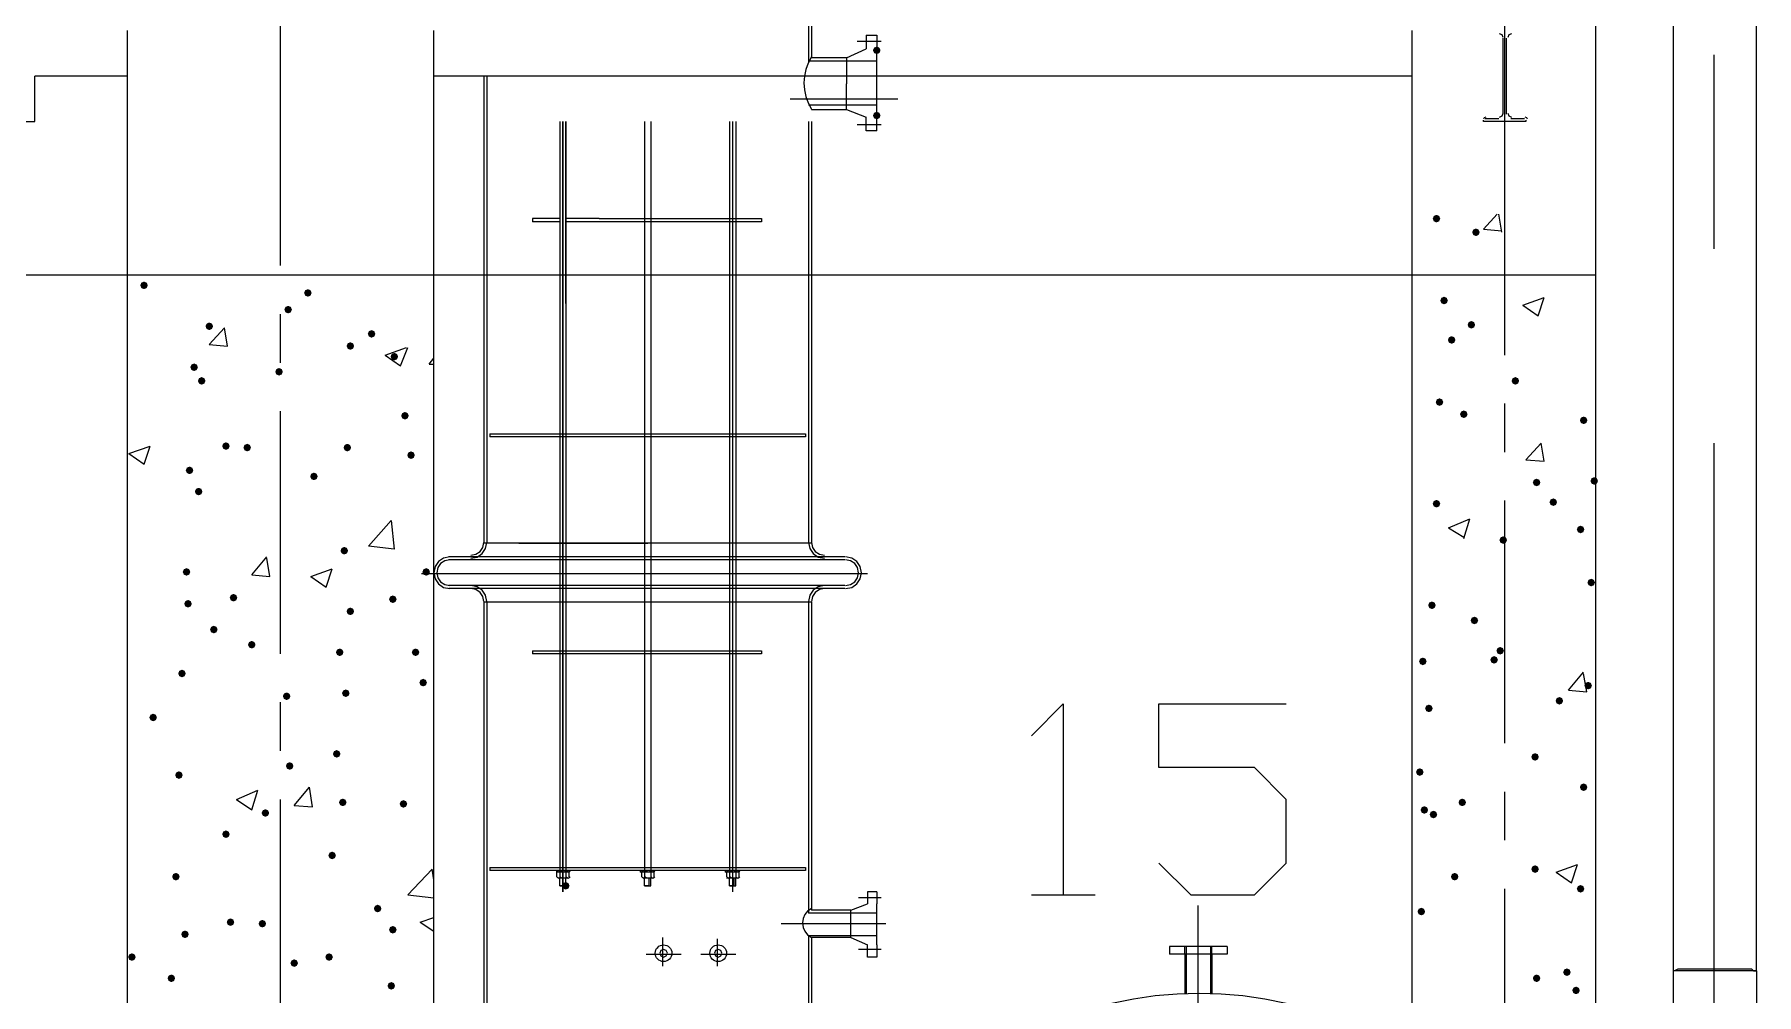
# Model space of a CAD drawing. Header units: millimetres. Extents: x 29 to 95071, y 20 to 67221.
# Drawn here: x 21604 to 27231, y 29503 to 32641 of the extents above; entities that cross this region are included whole.
import ezdxf

# ---------------------------------------------------------------- set-up
doc = ezdxf.new("R2010")
doc.units = ezdxf.units.MM

msp = doc.modelspace()

# ---------------------------------------------------------------- hatches: boundary and pattern name
h = msp.add_hatch(color=7)
h.dxf.hatch_style = 2
h.paths.add_polyline_path([(24355.8, 32576.8), (24347.1, 32580.4), (24343.4, 32589.2), (24347.1, 32597.9), (24355.8, 32601.6), (24364.6, 32597.9), (24368.2, 32589.2), (24364.6, 32580.4)])
h = msp.add_hatch(color=7)
h.dxf.hatch_style = 2
h.paths.add_polyline_path([(24355.8, 32576.8), (24347.1, 32580.4), (24343.4, 32589.2), (24347.1, 32597.9), (24355.8, 32601.6), (24364.6, 32597.9), (24368.2, 32589.2), (24364.6, 32580.4)])
h = msp.add_hatch(color=7)
h.dxf.hatch_style = 2
h.paths.add_polyline_path([(24355.8, 32363.7), (24347.1, 32367.3), (24343.4, 32376.1), (24347.1, 32384.8), (24355.8, 32388.5), (24364.6, 32384.8), (24368.2, 32376.1), (24364.6, 32367.3)])
h = msp.add_hatch(color=7)
h.dxf.hatch_style = 2
h.paths.add_polyline_path([(24355.8, 32363.7), (24347.1, 32367.3), (24343.4, 32376.1), (24347.1, 32384.8), (24355.8, 32388.5), (24364.6, 32384.8), (24368.2, 32376.1), (24364.6, 32367.3)])
h = msp.add_hatch(color=7)
h.dxf.hatch_style = 2
h.paths.add_polyline_path([(26184.8, 32026.6), (26176, 32030.3), (26172.4, 32039), (26176, 32047.8), (26184.8, 32051.4), (26193.5, 32047.8), (26197.2, 32039), (26193.5, 32030.3)])
h = msp.add_hatch(color=7)
h.dxf.hatch_style = 2
h.paths.add_polyline_path([(26313.6, 31982), (26304.9, 31985.7), (26301.3, 31994.4), (26304.9, 32003.2), (26313.6, 32006.8), (26322.4, 32003.2), (26326, 31994.4), (26322.4, 31985.7)])
h = msp.add_hatch(color=7)
h.dxf.hatch_style = 2
h.paths.add_polyline_path([(21961.8, 31808.5), (21953, 31812.2), (21949.4, 31820.9), (21953, 31829.7), (21961.8, 31833.3), (21970.5, 31829.7), (21974.2, 31820.9), (21970.5, 31812.2)])
h = msp.add_hatch(color=7)
h.dxf.hatch_style = 2
h.paths.add_polyline_path([(22497.1, 31783.8), (22488.4, 31787.4), (22484.7, 31796.2), (22488.4, 31804.9), (22497.1, 31808.5), (22505.9, 31804.9), (22509.5, 31796.2), (22505.9, 31787.4)])
h = msp.add_hatch(color=7)
h.dxf.hatch_style = 2
h.paths.add_polyline_path([(22432.7, 31729.2), (22423.9, 31732.9), (22420.3, 31741.6), (22423.9, 31750.4), (22432.7, 31754), (22441.4, 31750.4), (22445.1, 31741.6), (22441.4, 31732.9)])
h = msp.add_hatch(color=7)
h.dxf.hatch_style = 2
h.paths.add_polyline_path([(26209.6, 31759), (26200.8, 31762.6), (26197.2, 31771.4), (26200.8, 31780.1), (26209.6, 31783.8), (26218.3, 31780.1), (26221.9, 31771.4), (26218.3, 31762.6)])
h = msp.add_hatch(color=7)
h.dxf.hatch_style = 2
h.paths.add_polyline_path([(22174.9, 31674.7), (22166.2, 31678.4), (22162.5, 31687.1), (22166.2, 31695.9), (22174.9, 31699.5), (22183.7, 31695.9), (22187.3, 31687.1), (22183.7, 31678.4)])
h = msp.add_hatch(color=7)
h.dxf.hatch_style = 2
h.paths.add_polyline_path([(26298.8, 31679.7), (26290, 31683.3), (26286.4, 31692.1), (26290, 31700.8), (26298.8, 31704.5), (26307.5, 31700.8), (26311.2, 31692.1), (26307.5, 31683.3)])
h = msp.add_hatch(color=7)
h.dxf.hatch_style = 2
h.paths.add_polyline_path([(22635.9, 31610.3), (22627.1, 31613.9), (22623.5, 31622.7), (22627.1, 31631.4), (22635.9, 31635.1), (22644.6, 31631.4), (22648.3, 31622.7), (22644.6, 31613.9)])
h = msp.add_hatch(color=7)
h.dxf.hatch_style = 2
h.paths.add_polyline_path([(22705.3, 31649.9), (22696.5, 31653.6), (22692.9, 31662.3), (22696.5, 31671.1), (22705.3, 31674.7), (22714, 31671.1), (22717.7, 31662.3), (22714, 31653.6)])
h = msp.add_hatch(color=7)
h.dxf.hatch_style = 2
h.paths.add_polyline_path([(26234.3, 31630.1), (26225.6, 31633.7), (26221.9, 31642.5), (26225.6, 31651.2), (26234.3, 31654.9), (26243.1, 31651.2), (26246.7, 31642.5), (26243.1, 31633.7)])
h = msp.add_hatch(color=7)
h.dxf.hatch_style = 2
h.paths.add_polyline_path([(22779.6, 31575.6), (22770.9, 31579.2), (22767.2, 31588), (22770.9, 31596.7), (22779.6, 31600.4), (22788.4, 31596.7), (22792, 31588), (22788.4, 31579.2)])
h = msp.add_hatch(color=7)
h.dxf.hatch_style = 2
h.paths.add_polyline_path([(22125.4, 31540.9), (22116.6, 31544.5), (22113, 31553.3), (22116.6, 31562), (22125.4, 31565.7), (22134.1, 31562), (22137.8, 31553.3), (22134.1, 31544.5)])
h = msp.add_hatch(color=7)
h.dxf.hatch_style = 2
h.paths.add_polyline_path([(22150.1, 31496.3), (22141.4, 31499.9), (22137.8, 31508.7), (22141.4, 31517.4), (22150.1, 31521.1), (22158.9, 31517.4), (22162.5, 31508.7), (22158.9, 31499.9)])
h = msp.add_hatch(color=7)
h.dxf.hatch_style = 2
h.paths.add_polyline_path([(22402.9, 31526), (22394.2, 31529.7), (22390.5, 31538.4), (22394.2, 31547.2), (22402.9, 31550.8), (22411.7, 31547.2), (22415.3, 31538.4), (22411.7, 31529.7)])
h = msp.add_hatch(color=7)
h.dxf.hatch_style = 2
h.paths.add_polyline_path([(26442.5, 31496.3), (26433.8, 31499.9), (26430.1, 31508.7), (26433.8, 31517.4), (26442.5, 31521.1), (26451.3, 31517.4), (26454.9, 31508.7), (26451.3, 31499.9)])
h = msp.add_hatch(color=7)
h.dxf.hatch_style = 2
h.paths.add_polyline_path([(22814.3, 31382.3), (22805.6, 31385.9), (22801.9, 31394.7), (22805.6, 31403.4), (22814.3, 31407.1), (22823.1, 31403.4), (22826.7, 31394.7), (22823.1, 31385.9)])
h = msp.add_hatch(color=7)
h.dxf.hatch_style = 2
h.paths.add_polyline_path([(26194.7, 31426.9), (26185.9, 31430.5), (26182.3, 31439.3), (26185.9, 31448), (26194.7, 31451.7), (26203.4, 31448), (26207.1, 31439.3), (26203.4, 31430.5)])
h = msp.add_hatch(color=7)
h.dxf.hatch_style = 2
h.paths.add_polyline_path([(26274, 31387.2), (26265.2, 31390.9), (26261.6, 31399.6), (26265.2, 31408.4), (26274, 31412), (26282.7, 31408.4), (26286.4, 31399.6), (26282.7, 31390.9)])
h = msp.add_hatch(color=7)
h.dxf.hatch_style = 2
h.paths.add_polyline_path([(26665.6, 31367.4), (26656.8, 31371), (26653.2, 31379.8), (26656.8, 31388.6), (26665.6, 31392.2), (26674.3, 31388.6), (26677.9, 31379.8), (26674.3, 31371)])
h = msp.add_hatch(color=7)
h.dxf.hatch_style = 2
h.paths.add_polyline_path([(22229.5, 31283.1), (22220.7, 31286.8), (22217.1, 31295.5), (22220.7, 31304.3), (22229.5, 31307.9), (22238.2, 31304.3), (22241.8, 31295.5), (22238.2, 31286.8)])
h = msp.add_hatch(color=7)
h.dxf.hatch_style = 2
h.paths.add_polyline_path([(22298.8, 31278.2), (22290.1, 31281.8), (22286.5, 31290.6), (22290.1, 31299.3), (22298.8, 31303), (22307.6, 31299.3), (22311.2, 31290.6), (22307.6, 31281.8)])
h = msp.add_hatch(color=7)
h.dxf.hatch_style = 2
h.paths.add_polyline_path([(22626, 31278.2), (22617.2, 31281.8), (22613.6, 31290.6), (22617.2, 31299.3), (22626, 31303), (22634.7, 31299.3), (22638.4, 31290.6), (22634.7, 31281.8)])
h = msp.add_hatch(color=7)
h.dxf.hatch_style = 2
h.paths.add_polyline_path([(22834.2, 31253.4), (22825.4, 31257), (22821.8, 31265.8), (22825.4, 31274.6), (22834.2, 31278.2), (22842.9, 31274.6), (22846.5, 31265.8), (22842.9, 31257)])
h = msp.add_hatch(color=7)
h.dxf.hatch_style = 2
h.paths.add_polyline_path([(22110.5, 31203.8), (22101.7, 31207.5), (22098.1, 31216.2), (22101.7, 31225), (22110.5, 31228.6), (22119.2, 31225), (22122.9, 31216.2), (22119.2, 31207.5)])
h = msp.add_hatch(color=7)
h.dxf.hatch_style = 2
h.paths.add_polyline_path([(22516.9, 31184), (22508.2, 31187.7), (22504.5, 31196.4), (22508.2, 31205.2), (22516.9, 31208.8), (22525.7, 31205.2), (22529.3, 31196.4), (22525.7, 31187.7)])
h = msp.add_hatch(color=7)
h.dxf.hatch_style = 2
h.paths.add_polyline_path([(26511.9, 31164.2), (26503.2, 31167.8), (26499.5, 31176.6), (26503.2, 31185.3), (26511.9, 31189), (26520.7, 31185.3), (26524.3, 31176.6), (26520.7, 31167.8)])
h = msp.add_hatch(color=7)
h.dxf.hatch_style = 2
h.paths.add_polyline_path([(26700.3, 31169.1), (26691.5, 31172.8), (26687.9, 31181.5), (26691.5, 31190.3), (26700.3, 31193.9), (26709, 31190.3), (26712.6, 31181.5), (26709, 31172.8)])
h = msp.add_hatch(color=7)
h.dxf.hatch_style = 2
h.paths.add_polyline_path([(22140.2, 31134.5), (22131.5, 31138.1), (22127.8, 31146.8), (22131.5, 31155.6), (22140.2, 31159.2), (22149, 31155.6), (22152.6, 31146.8), (22149, 31138.1)])
h = msp.add_hatch(color=7)
h.dxf.hatch_style = 2
h.paths.add_polyline_path([(26184.8, 31094.8), (26176, 31098.4), (26172.4, 31107.2), (26176, 31115.9), (26184.8, 31119.6), (26193.5, 31115.9), (26197.2, 31107.2), (26193.5, 31098.4)])
h = msp.add_hatch(color=7)
h.dxf.hatch_style = 2
h.paths.add_polyline_path([(26566.4, 31099.8), (26557.7, 31103.4), (26554, 31112.1), (26557.7, 31120.9), (26566.4, 31124.5), (26575.2, 31120.9), (26578.8, 31112.1), (26575.2, 31103.4)])
h = msp.add_hatch(color=7)
h.dxf.hatch_style = 2
h.paths.add_polyline_path([(26655.6, 31010.5), (26646.9, 31014.2), (26643.3, 31022.9), (26646.9, 31031.7), (26655.6, 31035.3), (26664.4, 31031.7), (26668, 31022.9), (26664.4, 31014.2)])
h = msp.add_hatch(color=7)
h.dxf.hatch_style = 2
h.paths.add_polyline_path([(22616.1, 30941.1), (22607.3, 30944.8), (22603.7, 30953.5), (22607.3, 30962.3), (22616.1, 30965.9), (22624.8, 30962.3), (22628.5, 30953.5), (22624.8, 30944.8)])
h = msp.add_hatch(color=7)
h.dxf.hatch_style = 2
h.paths.add_polyline_path([(26402.9, 30975.8), (26394.1, 30979.5), (26390.5, 30988.2), (26394.1, 30997), (26402.9, 31000.6), (26411.6, 30997), (26415.3, 30988.2), (26411.6, 30979.5)])
h = msp.add_hatch(color=7)
h.dxf.hatch_style = 2
h.paths.add_polyline_path([(22100.6, 30871.8), (22091.8, 30875.4), (22088.2, 30884.1), (22091.8, 30892.9), (22100.6, 30896.5), (22109.3, 30892.9), (22113, 30884.1), (22109.3, 30875.4)])
h = msp.add_hatch(color=7)
h.dxf.hatch_style = 2
h.paths.add_polyline_path([(22883.7, 30871.8), (22875, 30875.4), (22871.3, 30884.1), (22875, 30892.9), (22883.7, 30896.5), (22892.5, 30892.9), (22896.1, 30884.1), (22892.5, 30875.4)])
h = msp.add_hatch(color=7)
h.dxf.hatch_style = 2
h.paths.add_polyline_path([(26690.3, 30837.1), (26681.6, 30840.7), (26677.9, 30849.5), (26681.6, 30858.2), (26690.3, 30861.8), (26699.1, 30858.2), (26702.7, 30849.5), (26699.1, 30840.7)])
h = msp.add_hatch(color=7)
h.dxf.hatch_style = 2
h.paths.add_polyline_path([(22105.5, 30767.7), (22096.8, 30771.3), (22093.1, 30780.1), (22096.8, 30788.8), (22105.5, 30792.5), (22114.3, 30788.8), (22117.9, 30780.1), (22114.3, 30771.3)])
h = msp.add_hatch(color=7)
h.dxf.hatch_style = 2
h.paths.add_polyline_path([(22254.2, 30787.5), (22245.5, 30791.1), (22241.8, 30799.9), (22245.5, 30808.6), (22254.2, 30812.3), (22263, 30808.6), (22266.6, 30799.9), (22263, 30791.1)])
h = msp.add_hatch(color=7)
h.dxf.hatch_style = 2
h.paths.add_polyline_path([(22774.7, 30782.5), (22765.9, 30786.2), (22762.3, 30794.9), (22765.9, 30803.7), (22774.7, 30807.3), (22783.4, 30803.7), (22787.1, 30794.9), (22783.4, 30786.2)])
h = msp.add_hatch(color=7)
h.dxf.hatch_style = 2
h.paths.add_polyline_path([(26169.9, 30762.7), (26161.2, 30766.4), (26157.5, 30775.1), (26161.2, 30783.9), (26169.9, 30787.5), (26178.7, 30783.9), (26182.3, 30775.1), (26178.7, 30766.4)])
h = msp.add_hatch(color=7)
h.dxf.hatch_style = 2
h.paths.add_polyline_path([(22635.9, 30742.9), (22627.1, 30746.5), (22623.5, 30755.3), (22627.1, 30764), (22635.9, 30767.7), (22644.6, 30764), (22648.3, 30755.3), (22644.6, 30746.5)])
h = msp.add_hatch(color=7)
h.dxf.hatch_style = 2
h.paths.add_polyline_path([(26308.7, 30713.1), (26299.9, 30716.8), (26296.3, 30725.5), (26299.9, 30734.3), (26308.7, 30737.9), (26317.4, 30734.3), (26321.1, 30725.5), (26317.4, 30716.8)])
h = msp.add_hatch(color=7)
h.dxf.hatch_style = 2
h.paths.add_polyline_path([(22189.8, 30683.4), (22181, 30687), (22177.4, 30695.8), (22181, 30704.5), (22189.8, 30708.2), (22198.6, 30704.5), (22202.2, 30695.8), (22198.6, 30687)])
h = msp.add_hatch(color=7)
h.dxf.hatch_style = 2
h.paths.add_polyline_path([(22313.7, 30633.8), (22305, 30637.5), (22301.3, 30646.2), (22305, 30655), (22313.7, 30658.6), (22322.5, 30655), (22326.1, 30646.2), (22322.5, 30637.5)])
h = msp.add_hatch(color=7)
h.dxf.hatch_style = 2
h.paths.add_polyline_path([(22601.2, 30609.1), (22592.4, 30612.7), (22588.8, 30621.5), (22592.4, 30630.2), (22601.2, 30633.8), (22609.9, 30630.2), (22613.6, 30621.5), (22609.9, 30612.7)])
h = msp.add_hatch(color=7)
h.dxf.hatch_style = 2
h.paths.add_polyline_path([(22849, 30609.1), (22840.3, 30612.7), (22836.6, 30621.5), (22840.3, 30630.2), (22849, 30633.8), (22857.8, 30630.2), (22861.4, 30621.5), (22857.8, 30612.7)])
h = msp.add_hatch(color=7)
h.dxf.hatch_style = 2
h.paths.add_polyline_path([(26392.9, 30614), (26384.2, 30617.7), (26380.6, 30626.4), (26384.2, 30635.2), (26392.9, 30638.8), (26401.7, 30635.2), (26405.3, 30626.4), (26401.7, 30617.7)])
h = msp.add_hatch(color=7)
h.dxf.hatch_style = 2
h.paths.add_polyline_path([(22085.7, 30539.7), (22077, 30543.3), (22073.3, 30552.1), (22077, 30560.8), (22085.7, 30564.5), (22094.5, 30560.8), (22098.1, 30552.1), (22094.5, 30543.3)])
h = msp.add_hatch(color=7)
h.dxf.hatch_style = 2
h.paths.add_polyline_path([(26140.2, 30579.3), (26131.4, 30583), (26127.8, 30591.7), (26131.4, 30600.5), (26140.2, 30604.1), (26148.9, 30600.5), (26152.6, 30591.7), (26148.9, 30583)])
h = msp.add_hatch(color=7)
h.dxf.hatch_style = 2
h.paths.add_polyline_path([(26373.1, 30584.3), (26364.4, 30587.9), (26360.7, 30596.7), (26364.4, 30605.4), (26373.1, 30609.1), (26381.9, 30605.4), (26385.5, 30596.7), (26381.9, 30587.9)])
h = msp.add_hatch(color=7)
h.dxf.hatch_style = 2
h.paths.add_polyline_path([(22621, 30475.2), (22612.3, 30478.9), (22608.6, 30487.6), (22612.3, 30496.4), (22621, 30500), (22629.8, 30496.4), (22633.4, 30487.6), (22629.8, 30478.9)])
h = msp.add_hatch(color=7)
h.dxf.hatch_style = 2
h.paths.add_polyline_path([(22873.8, 30509.9), (22865.1, 30513.6), (22861.4, 30522.3), (22865.1, 30531.1), (22873.8, 30534.7), (22882.6, 30531.1), (22886.2, 30522.3), (22882.6, 30513.6)])
h = msp.add_hatch(color=7)
h.dxf.hatch_style = 2
h.paths.add_polyline_path([(26680.4, 30500), (26671.7, 30503.7), (26668, 30512.4), (26671.7, 30521.2), (26680.4, 30524.8), (26689.2, 30521.2), (26692.8, 30512.4), (26689.2, 30503.7)])
h = msp.add_hatch(color=7)
h.dxf.hatch_style = 2
h.paths.add_polyline_path([(22427.7, 30465.3), (22419, 30469), (22415.3, 30477.7), (22419, 30486.5), (22427.7, 30490.1), (22436.5, 30486.5), (22440.1, 30477.7), (22436.5, 30469)])
h = msp.add_hatch(color=7)
h.dxf.hatch_style = 2
h.paths.add_polyline_path([(26160, 30425.7), (26151.2, 30429.3), (26147.6, 30438.1), (26151.2, 30446.8), (26160, 30450.4), (26168.7, 30446.8), (26172.4, 30438.1), (26168.7, 30429.3)])
h = msp.add_hatch(color=7)
h.dxf.hatch_style = 2
h.paths.add_polyline_path([(26586.3, 30450.4), (26577.5, 30454.1), (26573.9, 30462.8), (26577.5, 30471.6), (26586.3, 30475.2), (26595, 30471.6), (26598.6, 30462.8), (26595, 30454.1)])
h = msp.add_hatch(color=7)
h.dxf.hatch_style = 2
h.paths.add_polyline_path([(21991.5, 30395.9), (21982.8, 30399.6), (21979.1, 30408.3), (21982.8, 30417.1), (21991.5, 30420.7), (22000.3, 30417.1), (22003.9, 30408.3), (22000.3, 30399.6)])
h = msp.add_hatch(color=7)
h.dxf.hatch_style = 2
h.paths.add_polyline_path([(22591.3, 30277), (22582.5, 30280.6), (22578.9, 30289.4), (22582.5, 30298.1), (22591.3, 30301.8), (22600, 30298.1), (22603.7, 30289.4), (22600, 30280.6)])
h = msp.add_hatch(color=7)
h.dxf.hatch_style = 2
h.paths.add_polyline_path([(26506.9, 30267.1), (26498.2, 30270.7), (26494.6, 30279.4), (26498.2, 30288.2), (26506.9, 30291.8), (26515.7, 30288.2), (26519.3, 30279.4), (26515.7, 30270.7)])
h = msp.add_hatch(color=7)
h.dxf.hatch_style = 2
h.paths.add_polyline_path([(22075.8, 30207.6), (22067, 30211.2), (22063.4, 30220), (22067, 30228.7), (22075.8, 30232.4), (22084.6, 30228.7), (22088.2, 30220), (22084.6, 30211.2)])
h = msp.add_hatch(color=7)
h.dxf.hatch_style = 2
h.paths.add_polyline_path([(22437.6, 30237.3), (22428.9, 30241), (22425.2, 30249.7), (22428.9, 30258.5), (22437.6, 30262.1), (22446.4, 30258.5), (22450, 30249.7), (22446.4, 30241)])
h = msp.add_hatch(color=7)
h.dxf.hatch_style = 2
h.paths.add_polyline_path([(26130.3, 30217.5), (26121.5, 30221.1), (26117.9, 30229.9), (26121.5, 30238.6), (26130.3, 30242.3), (26139, 30238.6), (26142.6, 30229.9), (26139, 30221.1)])
h = msp.add_hatch(color=7)
h.dxf.hatch_style = 2
h.paths.add_polyline_path([(26665.6, 30167.9), (26656.8, 30171.6), (26653.2, 30180.3), (26656.8, 30189.1), (26665.6, 30192.7), (26674.3, 30189.1), (26677.9, 30180.3), (26674.3, 30171.6)])
h = msp.add_hatch(color=7)
h.dxf.hatch_style = 2
h.paths.add_polyline_path([(22358.3, 30083.7), (22349.6, 30087.3), (22345.9, 30096.1), (22349.6, 30104.8), (22358.3, 30108.4), (22367.1, 30104.8), (22370.7, 30096.1), (22367.1, 30087.3)])
h = msp.add_hatch(color=7)
h.dxf.hatch_style = 2
h.paths.add_polyline_path([(22611.1, 30118.4), (22602.4, 30122), (22598.7, 30130.8), (22602.4, 30139.5), (22611.1, 30143.1), (22619.9, 30139.5), (22623.5, 30130.8), (22619.9, 30122)])
h = msp.add_hatch(color=7)
h.dxf.hatch_style = 2
h.paths.add_polyline_path([(22809.4, 30113.4), (22800.6, 30117), (22797, 30125.8), (22800.6, 30134.5), (22809.4, 30138.2), (22818.1, 30134.5), (22821.8, 30125.8), (22818.1, 30117)])
h = msp.add_hatch(color=7)
h.dxf.hatch_style = 2
h.paths.add_polyline_path([(26145.1, 30093.6), (26136.4, 30097.2), (26132.7, 30106), (26136.4, 30114.7), (26145.1, 30118.4), (26153.9, 30114.7), (26157.5, 30106), (26153.9, 30097.2)])
h = msp.add_hatch(color=7)
h.dxf.hatch_style = 2
h.paths.add_polyline_path([(26269, 30118.4), (26260.3, 30122), (26256.6, 30130.8), (26260.3, 30139.5), (26269, 30143.1), (26277.8, 30139.5), (26281.4, 30130.8), (26277.8, 30122)])
h = msp.add_hatch(color=7)
h.dxf.hatch_style = 2
h.paths.add_polyline_path([(26174.9, 30078.7), (26166.1, 30082.3), (26162.5, 30091.1), (26166.1, 30099.9), (26174.9, 30103.5), (26183.6, 30099.9), (26187.3, 30091.1), (26183.6, 30082.3)])
h = msp.add_hatch(color=7)
h.dxf.hatch_style = 2
h.paths.add_polyline_path([(22229.5, 30014.3), (22220.7, 30017.9), (22217.1, 30026.7), (22220.7, 30035.4), (22229.5, 30039.1), (22238.2, 30035.4), (22241.8, 30026.7), (22238.2, 30017.9)])
h = msp.add_hatch(color=7)
h.dxf.hatch_style = 2
h.paths.add_polyline_path([(22576.4, 29944.9), (22567.7, 29948.5), (22564, 29957.3), (22567.7, 29966), (22576.4, 29969.7), (22585.2, 29966), (22588.8, 29957.3), (22585.2, 29948.5)])
h = msp.add_hatch(color=7)
h.dxf.hatch_style = 2
h.paths.add_polyline_path([(22065.9, 29875.5), (22057.1, 29879.1), (22053.5, 29887.9), (22057.1, 29896.6), (22065.9, 29900.3), (22074.6, 29896.6), (22078.3, 29887.9), (22074.6, 29879.1)])
h = msp.add_hatch(color=7)
h.dxf.hatch_style = 2
h.paths.add_polyline_path([(26244.3, 29875.5), (26235.5, 29879.1), (26231.9, 29887.9), (26235.5, 29896.6), (26244.3, 29900.3), (26253, 29896.6), (26256.6, 29887.9), (26253, 29879.1)])
h = msp.add_hatch(color=7)
h.dxf.hatch_style = 2
h.paths.add_polyline_path([(26506.9, 29900.3), (26498.2, 29903.9), (26494.6, 29912.7), (26498.2, 29921.4), (26506.9, 29925.1), (26515.7, 29921.4), (26519.3, 29912.7), (26515.7, 29903.9)])
h = msp.add_hatch(color=7)
h.dxf.hatch_style = 2
h.paths.add_polyline_path([(23339.7, 29845.8), (23331, 29849.4), (23327.3, 29858.1), (23331, 29866.9), (23339.7, 29870.5), (23348.5, 29866.9), (23352.1, 29858.1), (23348.5, 29849.4)])
h = msp.add_hatch(color=7)
h.dxf.hatch_style = 2
h.paths.add_polyline_path([(23339.7, 29845.8), (23331, 29849.4), (23327.3, 29858.1), (23331, 29866.9), (23339.7, 29870.5), (23348.5, 29866.9), (23352.1, 29858.1), (23348.5, 29849.4)])
h = msp.add_hatch(color=7)
h.dxf.hatch_style = 2
h.paths.add_polyline_path([(26655.6, 29835.8), (26646.9, 29839.5), (26643.3, 29848.2), (26646.9, 29857), (26655.6, 29860.6), (26664.4, 29857), (26668, 29848.2), (26664.4, 29839.5)])
h = msp.add_hatch(color=7)
h.dxf.hatch_style = 2
h.paths.add_polyline_path([(22725.1, 29771.4), (22716.4, 29775), (22712.7, 29783.8), (22716.4, 29792.5), (22725.1, 29796.2), (22733.9, 29792.5), (22737.5, 29783.8), (22733.9, 29775)])
h = msp.add_hatch(color=7)
h.dxf.hatch_style = 2
h.paths.add_polyline_path([(26135.2, 29761.5), (26126.5, 29765.1), (26122.8, 29773.9), (26126.5, 29782.6), (26135.2, 29786.3), (26144, 29782.6), (26147.6, 29773.9), (26144, 29765.1)])
h = msp.add_hatch(color=7)
h.dxf.hatch_style = 2
h.paths.add_polyline_path([(22095.6, 29687.1), (22086.9, 29690.8), (22083.2, 29699.5), (22086.9, 29708.3), (22095.6, 29711.9), (22104.4, 29708.3), (22108, 29699.5), (22104.4, 29690.8)])
h = msp.add_hatch(color=7)
h.dxf.hatch_style = 2
h.paths.add_polyline_path([(22244.3, 29726.8), (22235.6, 29730.4), (22231.9, 29739.2), (22235.6, 29747.9), (22244.3, 29751.6), (22253.1, 29747.9), (22256.7, 29739.2), (22253.1, 29730.4)])
h = msp.add_hatch(color=7)
h.dxf.hatch_style = 2
h.paths.add_polyline_path([(22348.4, 29721.8), (22339.7, 29725.5), (22336, 29734.2), (22339.7, 29743), (22348.4, 29746.6), (22357.2, 29743), (22360.8, 29734.2), (22357.2, 29725.5)])
h = msp.add_hatch(color=7)
h.dxf.hatch_style = 2
h.paths.add_polyline_path([(22774.7, 29702), (22765.9, 29705.7), (22762.3, 29714.4), (22765.9, 29723.2), (22774.7, 29726.8), (22783.4, 29723.2), (22787.1, 29714.4), (22783.4, 29705.7)])
h = msp.add_hatch(color=7)
h.dxf.hatch_style = 2
h.paths.add_polyline_path([(21922.1, 29612.8), (21913.4, 29616.4), (21909.8, 29625.2), (21913.4, 29633.9), (21922.1, 29637.6), (21930.9, 29633.9), (21934.5, 29625.2), (21930.9, 29616.4)])
h = msp.add_hatch(color=7)
h.dxf.hatch_style = 2
h.paths.add_polyline_path([(22452.5, 29593), (22443.7, 29596.6), (22440.1, 29605.4), (22443.7, 29614.1), (22452.5, 29617.8), (22461.2, 29614.1), (22464.9, 29605.4), (22461.2, 29596.6)])
h = msp.add_hatch(color=7)
h.dxf.hatch_style = 2
h.paths.add_polyline_path([(22566.5, 29612.8), (22557.7, 29616.4), (22554.1, 29625.2), (22557.7, 29633.9), (22566.5, 29637.6), (22575.2, 29633.9), (22578.9, 29625.2), (22575.2, 29616.4)])
h = msp.add_hatch(color=7)
h.dxf.hatch_style = 2
h.paths.add_polyline_path([(22051, 29543.4), (22042.3, 29547), (22038.6, 29555.8), (22042.3, 29564.5), (22051, 29568.2), (22059.8, 29564.5), (22063.4, 29555.8), (22059.8, 29547)])
h = msp.add_hatch(color=7)
h.dxf.hatch_style = 2
h.paths.add_polyline_path([(22769.7, 29518.6), (22761, 29522.3), (22757.3, 29531), (22761, 29539.8), (22769.7, 29543.4), (22778.5, 29539.8), (22782.1, 29531), (22778.5, 29522.3)])
h = msp.add_hatch(color=7)
h.dxf.hatch_style = 2
h.paths.add_polyline_path([(26511.9, 29543.4), (26503.2, 29547), (26499.5, 29555.8), (26503.2, 29564.5), (26511.9, 29568.2), (26520.7, 29564.5), (26524.3, 29555.8), (26520.7, 29547)])
h = msp.add_hatch(color=7)
h.dxf.hatch_style = 2
h.paths.add_polyline_path([(26611, 29563.2), (26602.3, 29566.9), (26598.6, 29575.6), (26602.3, 29584.4), (26611, 29588), (26619.8, 29584.4), (26623.4, 29575.6), (26619.8, 29566.9)])
h = msp.add_hatch(color=7)
h.dxf.hatch_style = 2
h.paths.add_polyline_path([(26640.8, 29503.7), (26632, 29507.4), (26628.4, 29516.1), (26632, 29524.9), (26640.8, 29528.5), (26649.5, 29524.9), (26653.2, 29516.1), (26649.5, 29507.4)])

# ---------------------------------------------------------------- linework, layer by layer
at = {"color": 7, "lineweight": 0}
for points in [[(26705.2, 26656.2), (26705.2, 47305.2)], [(26958, 45476.2), (26958, 29580.6)], [(27230.6, 29580.6), (27230.6, 45476.2)], [(24132.8, 32876.7), (24132.8, 32638.8)], [(24132.8, 32876.7), (24132.8, 32549.5)], [(24142.7, 32876.7), (24142.7, 32564.4)], [(24142.7, 32876.7), (24142.7, 32564.4)], [(26407.8, 32272), (26407.8, 32752.8)], [(26407.8, 32544.6), (26407.8, 32703.2)], [(21907.3, 26656.2), (21907.3, 32653.6)], [(22407.9, 31885.4), (22407.9, 32678.4)], [(22908.5, 26656.2), (22908.5, 32653.6)], [(24321.1, 32638.8), (24321.1, 32594.2)], [(24321.1, 32638.8), (24355.8, 32638.8), (24355.8, 32589.2)], [(24321.1, 32638.8), (24321.1, 32594.2)], [(24321.1, 32638.8), (24355.8, 32638.8), (24355.8, 32589.2)], [(26105.5, 26656.2), (26105.5, 32653.6)], [(26402.9, 32631.3), (26399.2, 32640.1), (26390.5, 32643.7)], [(26430.1, 32643.7), (26421.4, 32640.1), (26417.7, 32631.3)], [(24256.7, 32564.4), (24321.1, 32594.2)], [(24256.7, 32564.4), (24321.1, 32594.2)], [(24291.4, 32618.9), (24370.7, 32618.9)], [(24291.4, 32618.9), (24370.7, 32618.9)], [(24355.8, 32376.1), (24355.8, 32480.2), (24355.8, 32589.2)], [(24355.8, 32376.1), (24355.8, 32480.2), (24355.8, 32589.2)], [(26402.9, 32381), (26402.9, 32628.9)], [(26412.8, 32628.9), (26412.8, 32381)], [(24143.2, 32567.9), (24132.1, 32547.8), (24124.2, 32526.7), (24119.5, 32504.8), (24117.9, 32482.6), (24119.5, 32460.4), (24124.2, 32438.6), (24132.1, 32417.5), (24143.2, 32397.4)], [(24143.2, 32567.9), (24132.1, 32547.8), (24124.2, 32526.7), (24119.5, 32504.8), (24117.9, 32482.6), (24119.5, 32460.4), (24124.2, 32438.6), (24132.1, 32417.5), (24143.2, 32397.4)], [(24132.8, 32554.5), (24336, 32554.5)], [(24132.8, 32554.5), (24336, 32554.5)], [(24256.7, 32564.4), (24142.7, 32564.4)], [(24256.7, 32564.4), (24142.7, 32564.4)], [(24256.7, 32564.4), (24256.7, 32480.2)], [(24256.7, 32564.4), (24256.7, 32480.2)], [(24336, 32554.5), (24355.8, 32554.5)], [(24336, 32554.5), (24355.8, 32554.5)], [(27091.8, 31939.9), (27091.8, 32574.3)], [(21406.7, 32356.2), (21604.9, 32356.2), (21604.9, 32504.9)], [(21907.3, 32504.9), (21604.9, 32504.9)], [(26105.5, 32504.9), (22908.5, 32504.9)], [(23072.1, 32504.9), (23072.1, 30978.3)], [(23082, 32504.9), (23082, 31746.6)], [(24142.7, 32395.9), (24256.7, 32395.9), (24256.7, 32480.2)], [(24142.7, 32395.9), (24256.7, 32395.9), (24256.7, 32480.2)], [(24073.3, 32430.6), (24425.2, 32430.6)], [(24073.3, 32430.6), (24425.2, 32430.6)], [(23072.1, 32356.2), (23072.1, 30978.3)], [(23319.9, 32356.2), (23319.9, 31756.5)], [(23319.9, 32356.2), (23319.9, 31756.5)], [(23597.5, 32356.2), (23597.5, 29907.7)], [(23597.5, 32356.2), (23597.5, 29907.7)], [(23617.3, 32356.2), (23617.3, 29907.7)], [(23617.3, 32356.2), (23617.3, 29907.7)], [(23875, 32356.2), (23875, 29907.7)], [(23875, 32356.2), (23875, 29907.7)], [(23884.9, 32356.2), (23884.9, 29838.3)], [(23894.9, 32356.2), (23894.9, 29907.7)], [(23894.9, 32356.2), (23894.9, 29907.7)], [(24132.8, 32410.8), (24336, 32410.8)], [(24132.8, 32410.8), (24336, 32410.8)], [(24132.8, 32356.2), (24132.8, 30978.3)], [(24132.8, 32356.2), (24132.8, 30978.3)], [(24142.7, 32356.2), (24142.7, 30978.3)], [(24142.7, 32356.2), (24142.7, 30978.3)], [(24256.7, 32395.9), (24321.1, 32371.1)], [(24256.7, 32395.9), (24321.1, 32371.1)], [(24355.8, 32326.5), (24321.1, 32326.5), (24321.1, 32371.1)], [(24355.8, 32326.5), (24321.1, 32326.5), (24321.1, 32371.1)], [(24336, 32410.8), (24355.8, 32410.8)], [(24336, 32410.8), (24355.8, 32410.8)], [(24355.8, 32326.5), (24355.8, 32376.1)], [(24355.8, 32326.5), (24355.8, 32376.1)], [(26345.9, 32371.1), (26340.6, 32368.9), (26338.4, 32363.7)], [(26477.2, 32361.2), (26477.2, 32356.2), (26338.4, 32356.2), (26338.4, 32361.2)], [(26343.4, 32366.2), (26388, 32366.2)], [(26390.5, 32371.1), (26399.2, 32374.7), (26402.9, 32383.5)], [(26407.8, 31592.9), (26407.8, 32386)], [(26417.7, 32383.5), (26421.4, 32374.7), (26430.1, 32371.1)], [(26427.6, 32366.2), (26472.3, 32366.2)], [(26482.2, 32363.7), (26480, 32368.9), (26474.7, 32371.1)], [(24291.4, 32346.3), (24370.7, 32346.3)], [(24291.4, 32346.3), (24370.7, 32346.3)], [(23319.9, 32039), (23230.7, 32039)], [(23230.7, 32039), (23230.7, 32029.1)], [(23319.9, 32039), (23230.7, 32039)], [(23230.7, 32039), (23230.7, 32029.1)], [(23319.9, 32029.1), (23230.7, 32029.1)], [(23319.9, 32029.1), (23230.7, 32029.1)], [(23448.8, 32039), (23339.7, 32039)], [(23448.8, 32039), (23339.7, 32039)], [(23443.8, 32029.1), (23339.7, 32029.1)], [(23443.8, 32029.1), (23339.7, 32029.1)], [(23448.8, 32039), (23979.1, 32039), (23979.1, 32029.1), (23443.8, 32029.1)], [(23448.8, 32039), (23979.1, 32039), (23979.1, 32029.1), (23443.8, 32029.1)], [(26338.4, 32004.3), (26383, 32053.9)], [(26397.9, 31994.4), (26388, 32053.9)], [(26338.4, 32004.3), (26397.9, 31999.4)], [(16906.1, 31855.6), (21907.3, 31855.6)], [(21907.3, 31855.6), (22908.5, 31855.6)], [(22908.5, 31855.6), (26105.5, 31855.6), (26705.2, 31855.6)], [(23082, 31746.6), (23082, 30978.3)], [(23082, 31746.6), (23082, 30978.3)], [(23319.9, 31756.5), (23319.9, 29907.7)], [(23319.9, 31756.5), (23319.9, 29907.7)], [(23339.7, 31761.5), (23339.7, 29907.7)], [(23339.7, 31761.5), (23339.7, 29907.7)], [(26467.3, 31756.5), (26536.7, 31781.3)], [(26467.3, 31756.5), (26516.9, 31721.8)], [(26516.9, 31721.8), (26536.7, 31781.3)], [(22174.9, 31627.6), (22224.5, 31682.2)], [(22234.4, 31622.7), (22224.5, 31682.2)], [(22407.9, 31568.1), (22407.9, 31726.8)], [(22174.9, 31627.6), (22234.4, 31622.7)], [(22749.9, 31592.9), (22819.3, 31617.7)], [(22749.9, 31592.9), (22799.5, 31558.2)], [(22799.5, 31558.2), (22824.2, 31617.7)], [(22893.6, 31563.2), (22908.5, 31583)], [(22893.6, 31563.2), (22908.5, 31563.2)], [(22407.9, 30616.5), (22407.9, 31409.5)], [(26407.8, 31275.7), (26407.8, 31434.3)], [(21912.2, 31270.8), (21981.6, 31295.5)], [(21961.8, 31236.1), (21981.6, 31295.5)], [(23091.9, 31335.2), (23091.9, 31325.3)], [(23091.9, 31335.2), (24122.9, 31335.2), (24122.9, 31325.3)], [(23091.9, 31335.2), (23091.9, 31325.3)], [(23091.9, 31335.2), (24122.9, 31335.2), (24122.9, 31325.3)], [(24122.9, 31325.3), (23091.9, 31325.3)], [(24122.9, 31325.3), (23091.9, 31325.3)], [(26477.2, 31250.9), (26526.8, 31305.5)], [(26536.7, 31246), (26526.8, 31305.5)], [(27091.8, 29203.9), (27091.8, 31305.5)], [(21912.2, 31270.8), (21961.8, 31236.1)], [(26477.2, 31250.9), (26536.7, 31246)], [(26407.8, 30324.1), (26407.8, 31117.1)], [(22695.4, 30968.4), (22769.7, 31052.7)], [(22769.7, 31052.7), (22779.6, 30958.5), (22695.4, 30968.4)], [(26224.4, 31027.9), (26293.8, 31057.6)], [(26224.4, 31027.9), (26274, 30998.1)], [(26274, 30993.2), (26293.8, 31057.6)], [(23029.9, 30928.8), (23050.2, 30932.8), (23066.7, 30944), (23077.9, 30960.5), (23082, 30980.8)], [(23029.9, 30938.7), (23046.3, 30942), (23059.7, 30951), (23068.8, 30964.4), (23072.1, 30980.8)], [(23029.9, 30928.8), (23050.2, 30932.8), (23066.7, 30944), (23077.9, 30960.5), (23082, 30980.8)], [(23029.9, 30938.7), (23046.3, 30942), (23059.7, 30951), (23068.8, 30964.4), (23072.1, 30980.8)], [(24142.7, 30978.3), (23072.1, 30978.3)], [(24142.7, 30978.3), (23072.1, 30978.3)], [(23186.1, 30978.3), (23607.4, 30978.3)], [(23186.1, 30978.3), (23607.4, 30978.3)], [(24132.8, 30980.8), (24136.9, 30960.5), (24148, 30944), (24164.6, 30932.8), (24184.8, 30928.8)], [(24132.8, 30980.8), (24136.9, 30960.5), (24148, 30944), (24164.6, 30932.8), (24184.8, 30928.8)], [(24142.7, 30980.8), (24146, 30964.4), (24155, 30951), (24168.4, 30942), (24184.8, 30938.7)], [(24142.7, 30980.8), (24146, 30964.4), (24155, 30951), (24168.4, 30942), (24184.8, 30938.7)], [(22313.7, 30874.2), (22363.3, 30933.7)], [(22373.2, 30869.3), (22363.3, 30928.8)], [(22507, 30869.3), (22576.4, 30894.1)], [(22556.6, 30834.6), (22576.4, 30894.1)], [(22960.5, 30933.7), (22940.3, 30929.6), (22923.7, 30918.5), (22912.6, 30901.9), (22908.5, 30881.7), (22912.6, 30861.4), (22923.7, 30844.9), (22940.3, 30833.7), (22960.5, 30829.6)], [(22960.5, 30933.7), (22940.3, 30929.6), (22923.7, 30918.5), (22912.6, 30901.9), (22908.5, 30881.7), (22912.6, 30861.4), (22923.7, 30844.9), (22940.3, 30833.7), (22960.5, 30829.6)], [(22960.5, 30923.8), (22944.1, 30920.5), (22930.8, 30911.5), (22921.7, 30898.1), (22918.4, 30881.7), (22921.7, 30865.3), (22930.8, 30851.9), (22944.1, 30842.8), (22960.5, 30839.5)], [(22960.5, 30923.8), (22944.1, 30920.5), (22930.8, 30911.5), (22921.7, 30898.1), (22918.4, 30881.7), (22921.7, 30865.3), (22930.8, 30851.9), (22944.1, 30842.8), (22960.5, 30839.5)], [(24251.7, 30933.7), (22958.1, 30933.7)], [(24251.7, 30933.7), (22958.1, 30933.7)], [(24251.7, 30923.8), (22958.1, 30923.8)], [(24251.7, 30923.8), (22958.1, 30923.8)], [(24254.2, 30829.6), (24274.5, 30833.7), (24291, 30844.9), (24302.2, 30861.4), (24306.2, 30881.7), (24302.2, 30901.9), (24291, 30918.5), (24274.5, 30929.6), (24254.2, 30933.7)], [(24254.2, 30829.6), (24274.5, 30833.7), (24291, 30844.9), (24302.2, 30861.4), (24306.2, 30881.7), (24302.2, 30901.9), (24291, 30918.5), (24274.5, 30929.6), (24254.2, 30933.7)], [(24254.2, 30839.5), (24270.6, 30842.8), (24284, 30851.9), (24293, 30865.3), (24296.3, 30881.7), (24293, 30898.1), (24284, 30911.5), (24270.6, 30920.5), (24254.2, 30923.8)], [(24254.2, 30839.5), (24270.6, 30842.8), (24284, 30851.9), (24293, 30865.3), (24296.3, 30881.7), (24293, 30898.1), (24284, 30911.5), (24270.6, 30920.5), (24254.2, 30923.8)], [(22313.7, 30874.2), (22373.2, 30869.3)], [(22507, 30869.3), (22556.6, 30834.6)], [(22868.8, 30879.2), (24326.1, 30879.2)], [(22868.8, 30879.2), (24326.1, 30879.2)], [(24251.7, 30839.5), (22958.1, 30839.5)], [(24251.7, 30839.5), (22958.1, 30839.5)], [(23082, 30787.5), (23077.9, 30807.8), (23066.7, 30824.3), (23050.2, 30835.4), (23029.9, 30839.5)], [(23082, 30787.5), (23077.9, 30807.8), (23066.7, 30824.3), (23050.2, 30835.4), (23029.9, 30839.5)], [(24184.8, 30839.5), (24164.6, 30835.4), (24148, 30824.3), (24136.9, 30807.8), (24132.8, 30787.5)], [(24184.8, 30839.5), (24164.6, 30835.4), (24148, 30824.3), (24136.9, 30807.8), (24132.8, 30787.5)], [(24251.7, 30829.6), (22958.1, 30829.6)], [(24251.7, 30829.6), (22958.1, 30829.6)], [(23072.1, 30787.5), (23068.8, 30803.9), (23059.7, 30817.3), (23046.3, 30826.3), (23029.9, 30829.6)], [(23072.1, 30787.5), (23068.8, 30803.9), (23059.7, 30817.3), (23046.3, 30826.3), (23029.9, 30829.6)], [(24142.7, 30785), (23072.1, 30785)], [(24142.7, 30785), (23072.1, 30785)], [(23072.1, 30785), (23072.1, 28966)], [(23072.1, 30785), (23072.1, 28966)], [(23082, 30785), (23082, 28966)], [(23082, 30785), (23082, 28966)], [(24132.8, 30785), (24132.8, 29768.9)], [(24132.8, 30785), (24132.8, 29768.9)], [(24184.8, 30829.6), (24168.4, 30826.3), (24155, 30817.3), (24146, 30803.9), (24142.7, 30787.5)], [(24184.8, 30829.6), (24168.4, 30826.3), (24155, 30817.3), (24146, 30803.9), (24142.7, 30787.5)], [(24142.7, 30785), (24142.7, 29778.8)], [(24142.7, 30785), (24142.7, 29778.8)], [(23230.7, 30626.4), (23230.7, 30616.5)], [(23230.7, 30626.4), (23979.1, 30626.4), (23979.1, 30616.5), (23230.7, 30616.5)], [(23230.7, 30626.4), (23230.7, 30616.5)], [(23230.7, 30626.4), (23979.1, 30626.4), (23979.1, 30616.5), (23230.7, 30616.5)], [(26616, 30497.5), (26665.6, 30557)], [(26675.5, 30492.6), (26665.6, 30552.1)], [(22407.9, 30299.3), (22407.9, 30457.9)], [(24861.4, 30348.8), (24965.5, 30452.9), (24965.5, 29828.4)], [(25277.7, 29932.5), (25381.8, 29828.4), (25590, 29828.4), (25694.1, 29932.5), (25694.1, 30140.7), (25590, 30244.8), (25277.7, 30244.8), (25277.7, 30452.9), (25694.1, 30452.9)], [(26616, 30497.5), (26675.5, 30492.6)], [(22264.1, 30140.7), (22333.5, 30170.4)], [(22313.7, 30106), (22333.5, 30170.4)], [(22452.5, 30120.8), (22502.1, 30180.3)], [(22512, 30115.9), (22502.1, 30180.3)], [(26407.8, 30006.8), (26407.8, 30165.4)], [(22264.1, 30140.7), (22313.7, 30106)], [(22407.9, 29347.6), (22407.9, 30140.7)], [(22452.5, 30120.8), (22512, 30115.9)], [(22824.2, 29828.4), (22903.5, 29912.7)], [(22908.5, 29878), (22903.5, 29912.7)], [(23091.9, 29917.6), (23091.9, 29907.7)], [(23091.9, 29917.6), (24122.9, 29917.6), (24122.9, 29907.7), (23091.9, 29907.7)], [(23091.9, 29917.6), (23091.9, 29907.7)], [(23091.9, 29917.6), (24122.9, 29917.6), (24122.9, 29907.7), (23091.9, 29907.7)], [(23310, 29907.7), (23310, 29902.8), (23310, 29887.9)], [(23349.6, 29907.7), (23310, 29907.7)], [(23310, 29907.7), (23310, 29902.8), (23310, 29887.9)], [(23349.6, 29907.7), (23310, 29907.7)], [(23349.6, 29902.8), (23310, 29902.8)], [(23349.6, 29902.8), (23310, 29902.8)], [(23324, 29903.8), (23317.4, 29907.7), (23310.8, 29903.8)], [(23324, 29903.8), (23317.4, 29907.7), (23310.8, 29903.8)], [(23310.8, 29886.9), (23317.4, 29882.9), (23324, 29886.9)], [(23310.8, 29886.9), (23317.4, 29882.9), (23324, 29886.9)], [(23344.7, 29882.9), (23314.9, 29882.9)], [(23344.7, 29882.9), (23314.9, 29882.9)], [(23319.9, 29902.8), (23319.9, 29882.9)], [(23319.9, 29902.8), (23319.9, 29882.9)], [(23319.9, 29858.1), (23319.9, 29882.9)], [(23319.9, 29858.1), (23319.9, 29882.9)], [(23319.9, 29858.1), (23319.9, 29882.9)], [(23319.9, 29858.1), (23319.9, 29882.9)], [(23344.1, 29904.3), (23332.3, 29907.7), (23320.5, 29904.3)], [(23344.1, 29904.3), (23332.3, 29907.7), (23320.5, 29904.3)], [(23320.5, 29886.3), (23332.3, 29882.9), (23344.1, 29886.3)], [(23320.5, 29886.3), (23332.3, 29882.9), (23344.1, 29886.3)], [(23339.7, 29902.8), (23339.7, 29882.9)], [(23339.7, 29902.8), (23339.7, 29882.9)], [(23339.7, 29858.1), (23339.7, 29882.9)], [(23339.7, 29858.1), (23339.7, 29882.9)], [(23339.7, 29858.1), (23339.7, 29882.9)], [(23339.7, 29858.1), (23339.7, 29882.9)], [(23353.7, 29903.8), (23347.2, 29907.7), (23340.6, 29903.8)], [(23353.7, 29903.8), (23347.2, 29907.7), (23340.6, 29903.8)], [(23340.6, 29886.9), (23347.2, 29882.9), (23353.7, 29886.9)], [(23340.6, 29886.9), (23347.2, 29882.9), (23353.7, 29886.9)], [(23349.6, 29907.7), (23349.6, 29902.8), (23349.6, 29887.9)], [(23349.6, 29907.7), (23349.6, 29902.8), (23349.6, 29887.9)], [(23627.2, 29907.7), (23582.6, 29907.7)], [(23582.6, 29907.7), (23582.6, 29902.8)], [(23627.2, 29907.7), (23582.6, 29907.7)], [(23582.6, 29907.7), (23582.6, 29902.8)], [(23627.2, 29902.8), (23582.6, 29902.8)], [(23627.2, 29902.8), (23582.6, 29902.8)], [(23587.5, 29902.8), (23587.5, 29887.9)], [(23587.5, 29902.8), (23587.5, 29887.9)], [(23601.5, 29903.8), (23595, 29907.7), (23588.4, 29903.8)], [(23601.5, 29903.8), (23595, 29907.7), (23588.4, 29903.8)], [(23588.4, 29886.9), (23595, 29882.9), (23601.5, 29886.9)], [(23588.4, 29886.9), (23595, 29882.9), (23601.5, 29886.9)], [(23622.2, 29882.9), (23592.5, 29882.9)], [(23622.2, 29882.9), (23592.5, 29882.9)], [(23597.5, 29902.8), (23597.5, 29882.9)], [(23597.5, 29902.8), (23597.5, 29882.9)], [(23597.5, 29858.1), (23597.5, 29882.9)], [(23597.5, 29858.1), (23597.5, 29882.9)], [(23597.5, 29858.1), (23597.5, 29882.9)], [(23597.5, 29858.1), (23597.5, 29882.9)], [(23621.6, 29904.3), (23609.8, 29907.7), (23598.1, 29904.3)], [(23621.6, 29904.3), (23609.8, 29907.7), (23598.1, 29904.3)], [(23598.1, 29886.3), (23609.8, 29882.9), (23621.6, 29886.3)], [(23598.1, 29886.3), (23609.8, 29882.9), (23621.6, 29886.3)], [(23612.3, 29858.1), (23612.3, 29882.9)], [(23612.3, 29858.1), (23612.3, 29882.9)], [(23617.3, 29902.8), (23617.3, 29882.9)], [(23617.3, 29902.8), (23617.3, 29882.9)], [(23617.3, 29858.1), (23617.3, 29882.9)], [(23617.3, 29858.1), (23617.3, 29882.9)], [(23631.3, 29903.8), (23624.7, 29907.7), (23618.2, 29903.8)], [(23631.3, 29903.8), (23624.7, 29907.7), (23618.2, 29903.8)], [(23618.2, 29886.9), (23624.7, 29882.9), (23631.3, 29886.9)], [(23618.2, 29886.9), (23624.7, 29882.9), (23631.3, 29886.9)], [(23627.2, 29907.7), (23627.2, 29902.8), (23627.2, 29887.9)], [(23627.2, 29907.7), (23627.2, 29902.8), (23627.2, 29887.9)], [(23904.8, 29907.7), (23860.2, 29907.7)], [(23860.2, 29907.7), (23860.2, 29902.8)], [(23904.8, 29907.7), (23860.2, 29907.7)], [(23860.2, 29907.7), (23860.2, 29902.8)], [(23904.8, 29902.8), (23860.2, 29902.8)], [(23904.8, 29902.8), (23860.2, 29902.8)], [(23865.1, 29902.8), (23865.1, 29887.9)], [(23865.1, 29902.8), (23865.1, 29887.9)], [(23899.8, 29882.9), (23865.1, 29882.9)], [(23899.8, 29882.9), (23865.1, 29882.9)], [(23879.1, 29903.8), (23872.5, 29907.7), (23866, 29903.8)], [(23879.1, 29903.8), (23872.5, 29907.7), (23866, 29903.8)], [(23866, 29886.9), (23872.5, 29882.9), (23879.1, 29886.9)], [(23866, 29886.9), (23872.5, 29882.9), (23879.1, 29886.9)], [(23875, 29902.8), (23875, 29882.9)], [(23875, 29902.8), (23875, 29882.9)], [(23875, 29858.1), (23875, 29882.9)], [(23875, 29858.1), (23875, 29882.9)], [(23875, 29858.1), (23875, 29882.9)], [(23875, 29858.1), (23875, 29882.9)], [(23899.2, 29904.3), (23887.4, 29907.7), (23875.6, 29904.3)], [(23899.2, 29904.3), (23887.4, 29907.7), (23875.6, 29904.3)], [(23875.6, 29886.3), (23887.4, 29882.9), (23899.2, 29886.3)], [(23875.6, 29886.3), (23887.4, 29882.9), (23899.2, 29886.3)], [(23889.9, 29858.1), (23889.9, 29882.9)], [(23889.9, 29858.1), (23889.9, 29882.9)], [(23894.9, 29902.8), (23894.9, 29882.9)], [(23894.9, 29902.8), (23894.9, 29882.9)], [(23894.9, 29858.1), (23894.9, 29882.9)], [(23894.9, 29858.1), (23894.9, 29882.9)], [(23908.9, 29903.8), (23902.3, 29907.7), (23895.7, 29903.8)], [(23908.9, 29903.8), (23902.3, 29907.7), (23895.7, 29903.8)], [(23895.7, 29886.9), (23902.3, 29882.9), (23908.9, 29886.9)], [(23895.7, 29886.9), (23902.3, 29882.9), (23908.9, 29886.9)], [(23904.8, 29907.7), (23904.8, 29902.8), (23904.8, 29887.9)], [(23904.8, 29907.7), (23904.8, 29902.8), (23904.8, 29887.9)], [(26576.3, 29902.8), (26645.7, 29927.5)], [(26576.3, 29902.8), (26625.9, 29868.1)], [(26625.9, 29868.1), (26645.7, 29927.5)], [(22824.2, 29828.4), (22908.5, 29818.5)], [(23612.3, 29858.1), (23597.5, 29858.1), (23617.3, 29858.1)], [(23612.3, 29858.1), (23597.5, 29858.1), (23617.3, 29858.1)], [(23612.3, 29858.1), (23617.3, 29858.1)], [(23612.3, 29858.1), (23617.3, 29858.1)], [(23889.9, 29858.1), (23875, 29858.1), (23894.9, 29858.1)], [(23889.9, 29858.1), (23875, 29858.1), (23894.9, 29858.1)], [(23889.9, 29858.1), (23894.9, 29858.1)], [(23889.9, 29858.1), (23894.9, 29858.1)], [(24355.8, 29838.3), (24326.1, 29838.3)], [(24326.1, 29838.3), (24326.1, 29798.7)], [(24355.8, 29838.3), (24326.1, 29838.3)], [(24326.1, 29838.3), (24326.1, 29798.7)], [(24355.8, 29838.3), (24355.8, 29798.7)], [(24355.8, 29838.3), (24355.8, 29798.7)], [(24861.4, 29828.4), (25069.6, 29828.4)], [(26407.8, 29055.2), (26407.8, 29848.2)], [(24141.8, 29783.3), (24129.8, 29775.1), (24120.7, 29764.1), (24115, 29751.1), (24112.9, 29736.7), (24115, 29722.3), (24120.7, 29709.3), (24129.8, 29698.3), (24141.8, 29690.1)], [(24141.8, 29783.3), (24129.8, 29775.1), (24120.7, 29764.1), (24115, 29751.1), (24112.9, 29736.7), (24115, 29722.3), (24120.7, 29709.3), (24129.8, 29698.3), (24141.8, 29690.1)], [(24355.8, 29768.9), (24132.8, 29768.9)], [(24355.8, 29768.9), (24132.8, 29768.9)], [(24271.5, 29778.8), (24142.7, 29778.8)], [(24271.5, 29778.8), (24142.7, 29778.8)], [(24271.5, 29778.8), (24326.1, 29798.7)], [(24271.5, 29778.8), (24326.1, 29798.7)], [(24271.5, 29689.6), (24271.5, 29778.8)], [(24271.5, 29689.6), (24271.5, 29778.8)], [(24370.7, 29818.5), (24296.3, 29818.5)], [(24370.7, 29818.5), (24296.3, 29818.5)], [(24355.8, 29734.2), (24355.8, 29798.7)], [(24355.8, 29734.2), (24355.8, 29798.7)], [(25406.6, 26656.2), (25406.6, 29793.7)], [(22863.9, 29739.2), (22908.5, 29754.1)], [(22863.9, 29739.2), (22908.5, 29709.4)], [(24385.5, 29734.2), (24043.5, 29734.2)], [(24385.5, 29734.2), (24043.5, 29734.2)], [(24355.8, 29664.8), (24355.8, 29734.2)], [(24355.8, 29664.8), (24355.8, 29734.2)], [(23656.9, 29595.4), (23656.9, 29689.6)], [(23656.9, 29595.4), (23656.9, 29689.6)], [(23835.4, 29595.4), (23835.4, 29684.7)], [(23835.4, 29595.4), (23835.4, 29684.7)], [(24355.8, 29694.6), (24132.8, 29694.6)], [(24355.8, 29694.6), (24132.8, 29694.6)], [(24132.8, 29694.6), (24132.8, 29084.9)], [(24132.8, 29694.6), (24132.8, 29084.9)], [(24271.5, 29689.6), (24142.7, 29689.6)], [(24271.5, 29689.6), (24142.7, 29689.6)], [(24142.7, 29689.6), (24142.7, 29114.7)], [(24142.7, 29689.6), (24142.7, 29114.7)], [(24271.5, 29689.6), (24326.1, 29664.8)], [(24271.5, 29689.6), (24326.1, 29664.8)], [(24355.8, 29625.2), (24326.1, 29625.2), (24326.1, 29664.8)], [(24355.8, 29625.2), (24326.1, 29625.2), (24326.1, 29664.8)], [(24355.8, 29664.8), (24355.8, 29625.2)], [(24355.8, 29664.8), (24355.8, 29625.2)], [(25500.8, 29659.9), (25312.4, 29659.9)], [(25312.4, 29659.9), (25312.4, 29635.1)], [(25362, 29635.1), (25362, 29659.9)], [(25366.9, 29659.9), (25366.9, 29506.2)], [(25446.2, 29659.9), (25446.2, 29506.2)], [(25451.2, 29635.1), (25451.2, 29659.9)], [(25500.8, 29659.9), (25500.8, 29635.1)], [(23602.4, 29635.1), (23716.4, 29635.1)], [(23602.4, 29635.1), (23716.4, 29635.1)], [(23780.8, 29635.1), (23894.9, 29635.1)], [(23780.8, 29635.1), (23894.9, 29635.1)], [(24370.7, 29650), (24296.3, 29650)], [(24370.7, 29650), (24296.3, 29650)], [(25500.8, 29635.1), (25312.4, 29635.1)], [(25362, 29635.1), (25362, 29506.2)], [(25451.2, 29635.1), (25451.2, 29506.2)], [(27215.7, 29585.5), (26972.9, 29585.5), (26963, 29580.6), (26958, 29580.6)], [(26958, 29580.6), (26958, 29293.1)], [(27230.6, 29580.6), (26958, 29580.6)], [(27220.7, 29580.6), (26963, 29580.6)], [(27215.7, 29585.5), (26972.9, 29585.5)], [(27215.7, 29585.5), (27220.7, 29580.6), (27230.6, 29580.6)], [(27230.6, 29580.6), (27230.6, 29278.2)], [(25967.5, 29375.3), (25900.9, 29406), (25833, 29432.6), (25764, 29455.1), (25694.1, 29473.5), (25623.4, 29487.8), (25552.3, 29498), (25480.8, 29504.2), (25409.1, 29506.2), (25337.4, 29504.2), (25265.9, 29498), (25194.7, 29487.8), (25124.1, 29473.5), (25054.2, 29455.1), (24985.2, 29432.6), (24917.3, 29406), (24850.6, 29375.3)]]:
    msp.add_lwpolyline(points, dxfattribs=at)
for points in [[(23329.8, 29838.3), (23329.8, 32356.2)], [(23339.7, 31761.5), (23339.7, 32356.2)], [(23319.9, 29858.1), (23339.7, 29858.1)], [(23319.9, 29858.1), (23339.7, 29858.1)], [(23671.8, 29637.6), (23668.2, 29646.3), (23659.4, 29650), (23650.7, 29646.3), (23647, 29637.6), (23650.7, 29628.8), (23659.4, 29625.2), (23668.2, 29628.8)], [(23671.8, 29637.6), (23668.2, 29646.3), (23659.4, 29650), (23650.7, 29646.3), (23647, 29637.6), (23650.7, 29628.8), (23659.4, 29625.2), (23668.2, 29628.8)], [(23850.2, 29637.6), (23846.6, 29646.3), (23837.9, 29650), (23829.1, 29646.3), (23825.5, 29637.6), (23829.1, 29628.8), (23837.9, 29625.2), (23846.6, 29628.8)], [(23850.2, 29637.6), (23846.6, 29646.3), (23837.9, 29650), (23829.1, 29646.3), (23825.5, 29637.6), (23829.1, 29628.8), (23837.9, 29625.2), (23846.6, 29628.8)]]:
    msp.add_lwpolyline(points, close=True, dxfattribs=at)
for centre in [(23659.4, 29637.6), (23659.4, 29637.6), (23837.9, 29637.6), (23837.9, 29637.6)]:
    msp.add_circle(centre, 27.3, dxfattribs=at)

doc.saveas('drawing.dxf')
